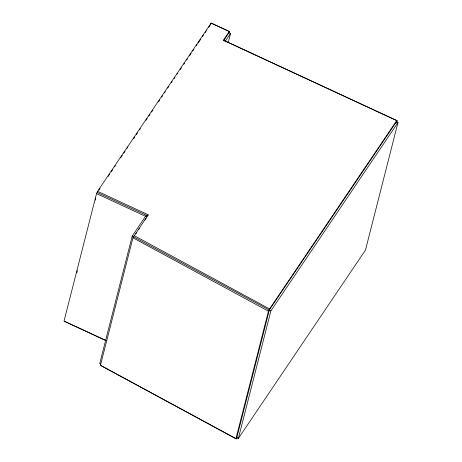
<?xml version="1.0" encoding="UTF-8"?>
<svg xmlns="http://www.w3.org/2000/svg" width="462" height="462" viewBox="0 0 462 462"><rect width="100%" height="100%" fill="white"/><g stroke="black" fill="none" stroke-linecap="round" stroke-linejoin="round"><path stroke-width="0.69" d="M228.234 42.51L230.544 33.449L228.961 32.715L229.262 31.532L211.082 23.1L97.569 191.308L96.529 193.584L64.01 321.165L106.173 340.713M76.831 272.667L77.362 270.576M95.311 200.162L95.842 198.071M146.275 215.217L132.224 236.042L99.705 363.623L100.762 364.108M97.569 191.308L148.163 214.766L132.946 237.797L100.427 365.378L235.92 438.738L236.781 437.71L238.363 438.444L365.471 250.098L397.99 122.517L396.408 121.783M148.163 214.766L147.857 215.95L97.263 192.498M210.782 24.29L211.082 23.1M229.343 33.021L229.695 31.63L211.515 23.198M235.92 438.738L268.439 311.157L397.147 120.692L223.822 40.338M100.987 365.54L236.48 438.9L269.606 308.945L396.714 120.594L223.389 40.24L229.262 31.532M238.363 438.444L270.882 310.868L397.99 122.517M396.055 123.175L396.714 120.594M396.789 122.089L397.147 120.692M98.874 190.107L100.081 188.323M108.131 176.392L109.742 174.007M111.354 171.616L112.561 169.831M114.576 166.846L115.379 165.656M120.611 157.9L122.222 155.515M123.833 153.13L125.04 151.34M127.05 148.354L127.859 147.164M133.495 138.814L134.702 137.023M136.313 134.638L137.52 132.848M139.53 129.862L140.338 128.673M145.969 120.322L147.182 118.532M148.787 116.147L150.006 114.339M151.565 112.029L152.812 110.181M158.449 101.831L159.656 100.04M161.671 97.06L162.474 95.865M164.489 92.885L165.292 91.69M167.706 88.109L168.919 86.319M171.333 82.744L172.135 81.549M174.151 78.569L174.954 77.373M176.969 74.394L177.772 73.198M180.186 69.618L181.393 67.827M183.812 64.253L184.615 63.057M186.625 60.077L187.433 58.882M189.443 55.902L191.054 53.517M192.666 51.126L193.873 49.342M196.286 45.761L197.095 44.566M198.21 42.914L198.943 41.823M199.105 41.586L200.716 39.201M202.327 36.816L203.534 35.025M205.145 32.64L206.352 30.85M208.766 27.27L209.575 26.074M209.309 26.467L210.412 24.832M223.475 40.847L229.695 31.63M225.058 41.58L230.544 33.449M135.816 233.801L136.619 232.611M138.623 229.637L139.426 228.447M145.051 220.114L146.252 218.33M236.48 438.9L237.283 437.705M96.529 193.584L147.124 217.042M132.224 236.042L270.882 310.868M64.443 321.263L105.307 340.211M134.107 235.585L269.606 308.945M132.946 237.797L268.439 311.157"/></g></svg>
